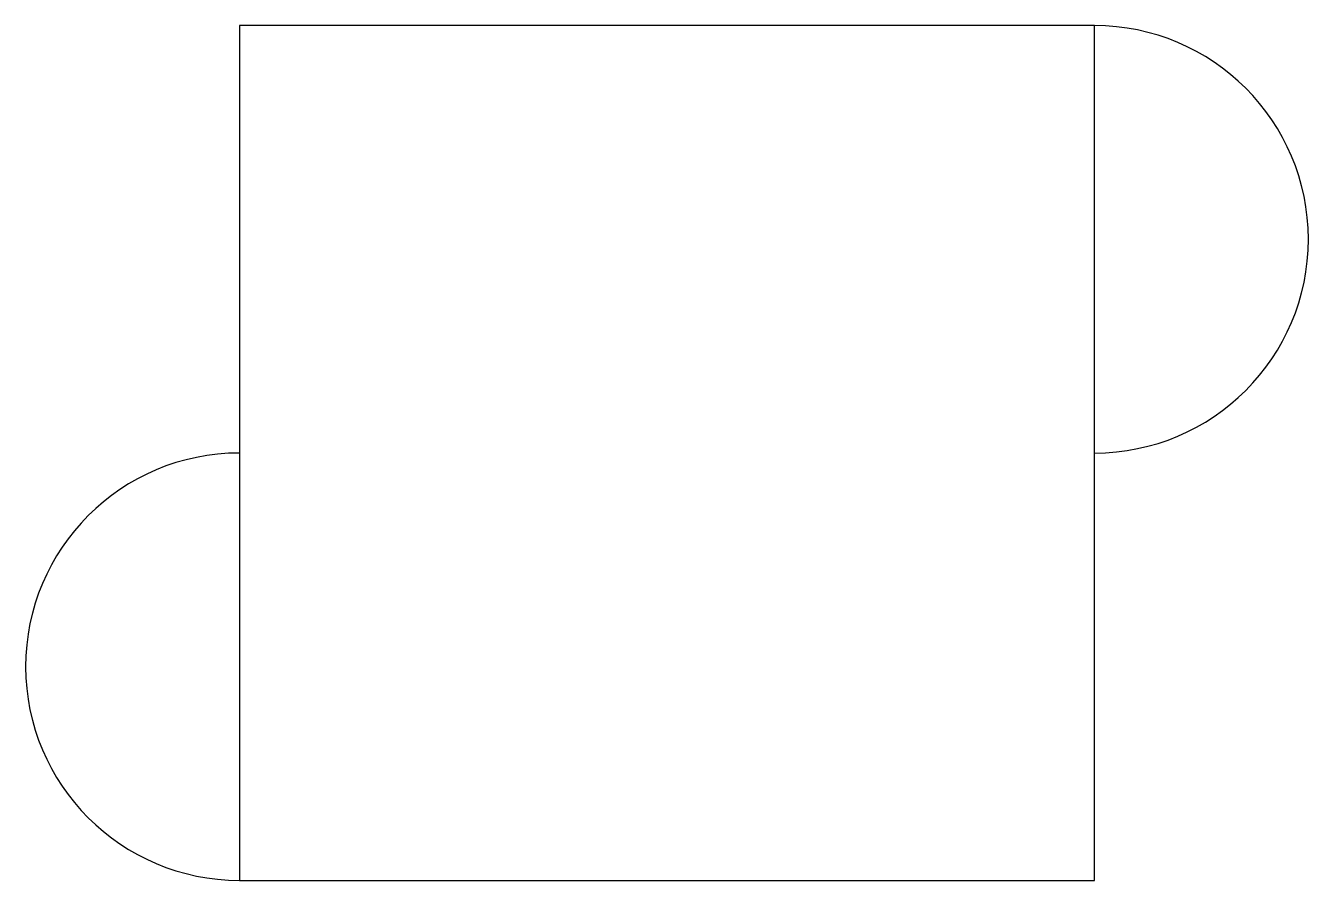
# Model space of a CAD drawing. Header units: millimetres. Extents: x -0.25 to 1.25, y 0 to 1.
import ezdxf

# ---------------------------------------------------------------- set-up
doc = ezdxf.new("R2010")
doc.units = ezdxf.units.MM

msp = doc.modelspace()

# ---------------------------------------------------------------- linework, layer by layer
msp.add_lwpolyline([(0, 0), (1, 0), (1, 1), (0, 1)], close=True)
for centre, start, end in [((1, 0.75), 270, 90), ((0, 0.25), 90, 270)]:
    msp.add_arc(centre, 0.25, start, end)

doc.saveas('drawing.dxf')
